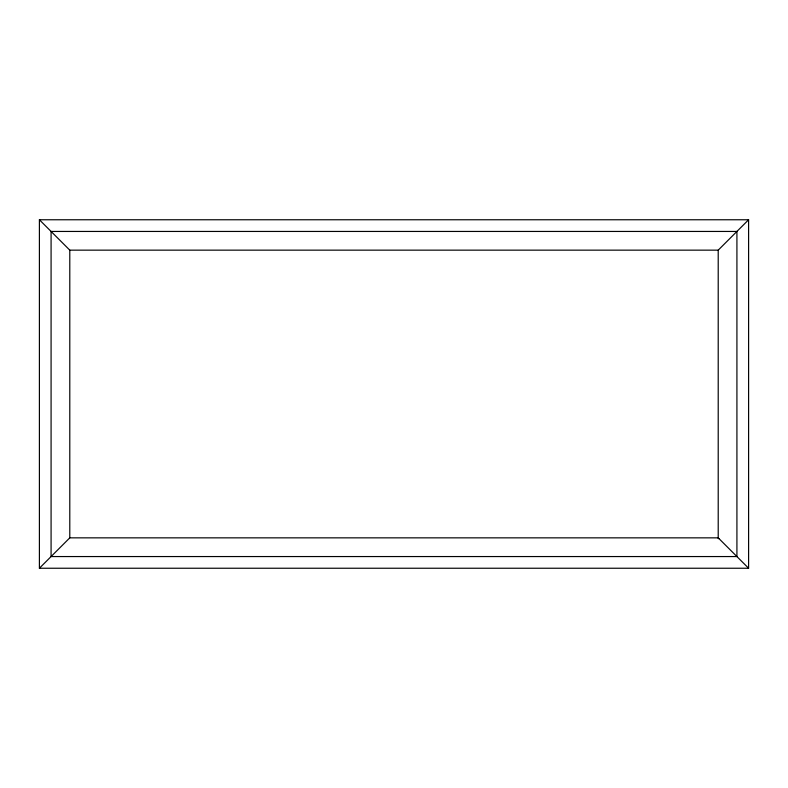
<?xml version="1.0" encoding="UTF-8"?>
<svg xmlns="http://www.w3.org/2000/svg" width="788" height="788" viewBox="0 0 788 788"><rect width="100%" height="100%" fill="white"/><g stroke="black" fill="none" stroke-linecap="round" stroke-linejoin="round"><path stroke-width="1.18" d="M39.4 568.237L69.787 537.849L718.213 537.849L748.6 568.237L748.6 219.763L39.4 219.763L39.4 568.237L748.6 568.237M39.4 219.763L69.787 250.151L718.213 250.151L748.6 219.763M718.932 538.568L718.213 538.568L718.213 250.151M69.787 250.151L69.787 537.849M736.918 231.445L51.082 231.445L51.082 556.555L736.918 556.555L736.918 231.445"/></g></svg>
